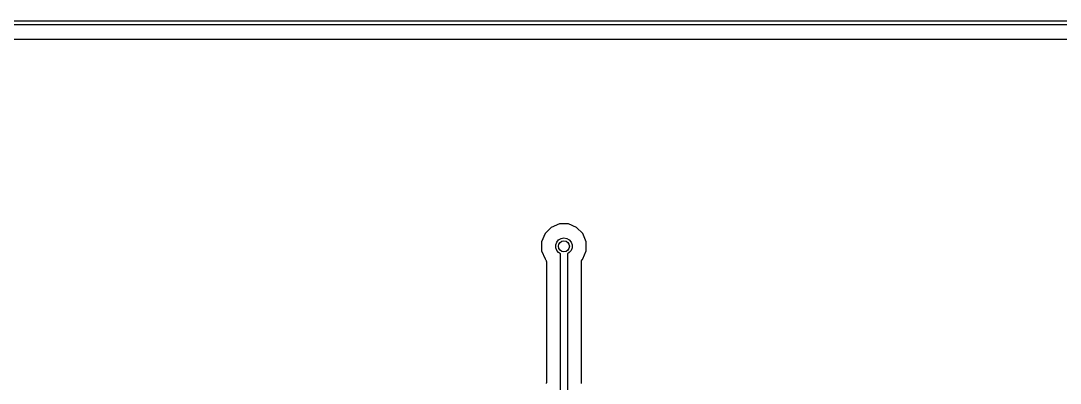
# Model space of a CAD drawing. Extents: x 70 to 225, y -126 to -70.
# Drawn here: x 109.32 to 146.97, y -82.84 to -69.72 of the extents above; entities that cross this region are included whole.
import ezdxf

# ---------------------------------------------------------------- set-up
doc = ezdxf.new("R2010")
doc.units = 0
doc.header["$MEASUREMENT"] = 0
doc.layers.add('BLACK', color=7, linetype='CONTINUOUS')

msp = doc.modelspace()

# ---------------------------------------------------------------- linework, layer by layer
at = {"layer": 'Black'}
for p, q in [((70.2, -69.725), (225.2, -69.725)), ((225.125, -69.875), (70.275, -69.875)), ((96.6081, -70.383), (202.217, -70.383)), ((128.831, -77.0742), (128.534, -77.1969)), ((129.153, -77.0745), (128.831, -77.0742)), ((129.45, -77.1977), (129.153, -77.0745)), ((128.307, -77.424), (128.183, -77.7209)), ((128.534, -77.1969), (128.307, -77.424)), ((129.677, -77.4252), (129.45, -77.1977)), ((129.799, -77.7223), (129.677, -77.4252)), ((128.183, -77.7209), (128.183, -78.0424)), ((128.695, -77.83), (128.731, -77.7318)), ((128.695, -77.9346), (128.695, -77.83)), ((128.731, -78.0329), (128.695, -77.9346)), ((128.731, -77.7318), (128.798, -77.6516)), ((128.798, -77.6516), (128.888, -77.5993)), ((128.888, -77.5993), (128.991, -77.5812)), ((128.991, -77.5812), (129.094, -77.5993)), ((129.094, -77.5993), (129.185, -77.6516)), ((129.185, -77.6516), (129.252, -77.7318)), ((129.252, -77.7318), (129.288, -77.83)), ((129.288, -77.9346), (129.252, -78.0329)), ((129.288, -77.83), (129.288, -77.9346)), ((129.799, -78.0438), (129.799, -77.7223)), ((128.183, -78.0424), (128.306, -78.3394)), ((128.798, -78.113), (128.731, -78.0329)), ((128.866, -78.1526), (128.798, -78.113)), ((128.866, -87.8056), (128.866, -78.1526)), ((129.185, -78.113), (129.116, -78.1526)), ((129.116, -78.1526), (129.116, -87.8573)), ((129.252, -78.0329), (129.185, -78.113)), ((129.676, -78.3406), (129.799, -78.0438)), ((128.306, -78.3394), (128.321, -78.3547)), ((128.321, -78.3547), (128.324, -78.3593)), ((128.324, -78.3593), (128.329, -78.3628)), ((128.329, -78.3628), (128.337, -78.3772)), ((128.337, -78.3772), (128.346, -78.3909)), ((128.346, -78.3909), (128.348, -78.3962)), ((128.348, -78.3962), (128.351, -78.401)), ((128.351, -78.401), (128.354, -78.4174)), ((128.354, -78.4174), (128.358, -78.4335)), ((128.358, -78.4335), (128.357, -78.439)), ((128.357, -78.439), (128.358, -78.4445)), ((128.358, -78.4445), (128.358, -82.7981)), ((129.624, -78.4448), (129.625, -78.4392)), ((129.624, -82.7982), (129.624, -78.4448)), ((129.625, -78.4336), (129.629, -78.4176)), ((129.625, -78.4392), (129.625, -78.4336)), ((129.629, -78.4176), (129.632, -78.4014)), ((129.632, -78.4014), (129.635, -78.3965)), ((129.635, -78.3965), (129.636, -78.391)), ((129.636, -78.391), (129.646, -78.3775)), ((129.646, -78.3775), (129.654, -78.3632)), ((129.654, -78.3632), (129.658, -78.3595)), ((129.658, -78.3595), (129.662, -78.3549)), ((129.662, -78.3549), (129.676, -78.3406)), ((128.355, -82.8257), (128.352, -82.8334)), ((128.356, -82.8118), (128.355, -82.8257)), ((128.358, -82.7981), (128.356, -82.8118)), ((129.627, -82.8118), (129.624, -82.7982)), ((129.627, -82.8256), (129.627, -82.8118)), ((129.631, -82.8334), (129.627, -82.8256)), ((128.352, -82.8334), (128.351, -82.8416)), ((129.632, -82.8417), (129.631, -82.8334))]:
    msp.add_line(p, q, dxfattribs=at)
msp.add_circle((128.991, -77.8823), 0.2, dxfattribs=at)

doc.saveas('drawing.dxf')
